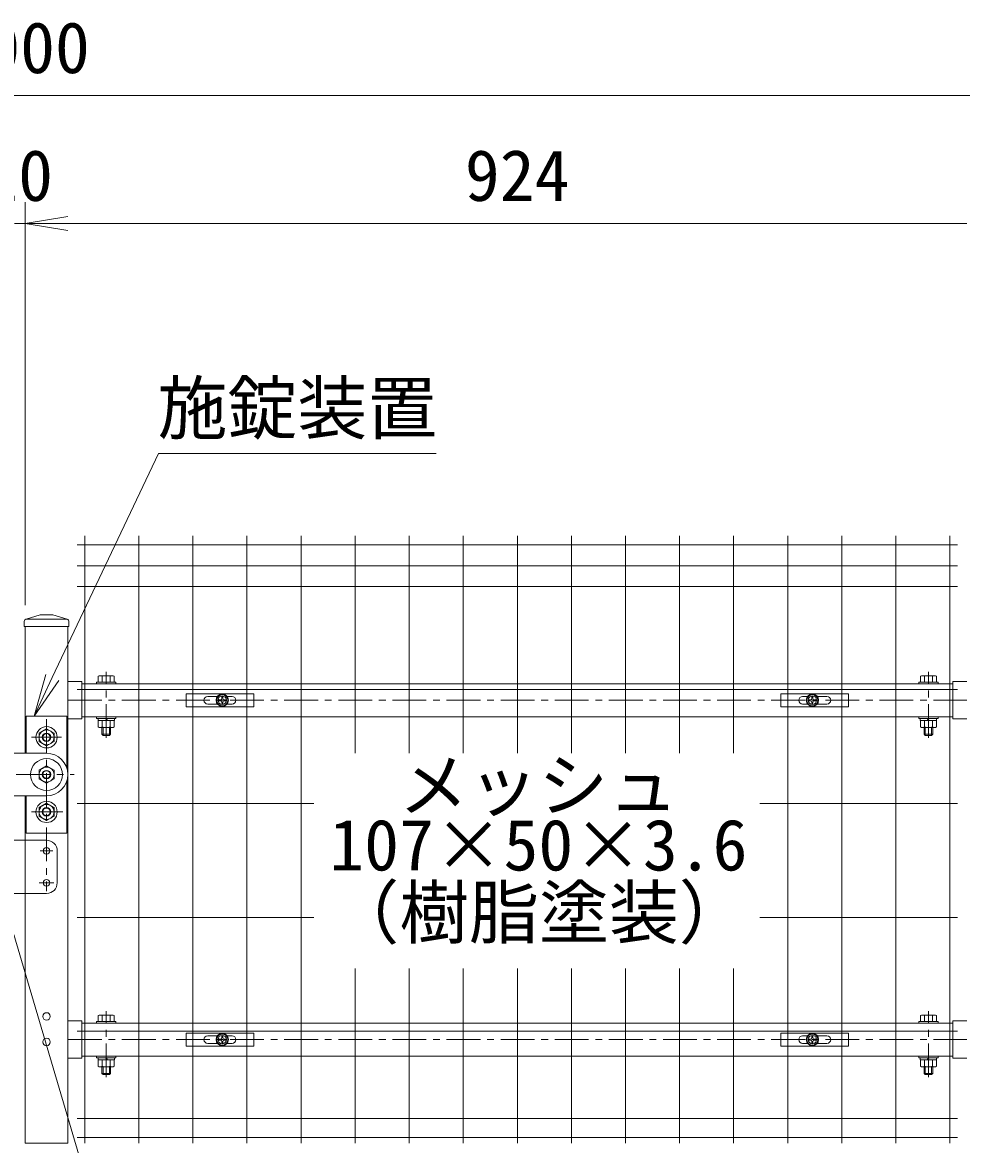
# Model space of a CAD drawing. Units: millimetres, scale not verified. Extents: x -4200 to 4200, y -2970 to 2970.
# Drawn here: x 1181 to 2062, y 76 to 1129 of the extents above; entities that cross this region are included whole.
import ezdxf
from ezdxf.enums import TextEntityAlignment as Align

# ---------------------------------------------------------------- set-up
doc = ezdxf.new("R2010")
doc.units = ezdxf.units.MM
doc.header["$LTSCALE"] = 20
doc.linetypes.add('USER1', pattern=[50.8, 31.75, -6.35, 6.35, -6.35])
for name, color, linetype, lineweight in [('0-0_D-STR-TXT', 7, 'Continuous', 9), ('0-1_D-STR-DIM', 7, 'Continuous', 9), ('0-2_0', 7, 'Continuous', 9), ('0-4_D-STR1', 1, 'Continuous', 18), ('0-5_D-BMK', 2, 'USER1', 13), ('0-8_D-STR3', 3, 'Continuous', 13), ('0-A_Defpoints', 6, 'Continuous', 18), ('0-B_D-STR2', 7, 'Continuous', 9)]:
    doc.layers.add(name, color=color, linetype=linetype, lineweight=lineweight)
doc.styles.add('ＭＳ ゴシック', font='')
doc.styles.get('ＭＳ ゴシック').set_extended_font_data('MS Gothic')

# ---------------------------------------------------------------- blocks, each defined once
blk = doc.blocks.new('_Open')
at = {"layer": '0-2_0'}
blk.add_line((-20, 3.33), (0, 0), dxfattribs=at)
blk.add_lwpolyline([(-20, -3.33), (0, 0), (-20, 0)], dxfattribs=at)
blk = doc.blocks.new('U6')
at = {"layer": '0-4_D-STR1'}
for p, q in [((18860, 10392), (18860, 10300)), ((18893.9, 10437.9), (19160, 10520)), ((19659.3, 10440), (18908, 10440)), ((19400, 10520), (19160, 10520)), ((19666.2, 10437.9), (19400, 10520)), ((19700, 10392), (19700, 10300)), ((19700, 10300), (18860, 10300)), ((18880, 10300), (18880, 7920)), ((19680, 10300), (19680, 600)), ((19680, 9265), (19940, 9265)), ((19940, 9265), (19940, 8565)), ((19940, 9225), (36300, 9225)), ((36560, 9265), (36300, 9265)), ((36300, 9265), (36300, 8565)), ((19680, 8565), (19940, 8565)), ((19940, 8605), (36300, 8605)), ((36560, 8565), (36300, 8565)), ((18880, 7120), (18880, 600)), ((19680, 2894), (19940, 2894)), ((19940, 2894), (19940, 2194)), ((19940, 2854), (36300, 2854)), ((36300, 2894), (36300, 2194)), ((36560, 2894), (36300, 2894)), ((19680, 2194), (19940, 2194)), ((19940, 2234), (36300, 2234)), ((36560, 2194), (36300, 2194)), ((18880, 600), (19680, 600))]:
    blk.add_line(p, q, dxfattribs=at)
for centre in [(19280, 2980), (19280, 2500)]:
    blk.add_circle(centre, 70, dxfattribs=at)
for centre, start, end in [((18908, 10392), 90, 180), ((19652, 10392), 0, 72.84994)]:
    blk.add_arc(centre, 48, start, end, dxfattribs=at)
at = {"layer": '0-5_D-BMK'}
for p, q in [((20400, 8208), (20400, 9449.8)), ((35840, 8208), (35840, 9449.8)), ((19680, 8915), (36560, 8915)), ((19280, 8560), (19280, 5333.4)), ((18997.6, 8220), (19562.5, 8220)), ((17694.1, 7520), (19796.1, 7520)), ((18997.6, 6820), (19562.5, 6820)), ((19020.6, 6820), (19585.5, 6820)), ((19159.8, 6088), (19400.2, 6088)), ((19142.3, 5488), (19417.7, 5488)), ((20400, 1837), (20400, 3078.8)), ((35840, 1837), (35840, 3078.8)), ((19680, 2544), (36560, 2544))]:
    blk.add_line(p, q, dxfattribs=at)
at = {"layer": '0-8_D-STR3'}
for p, q in [((20250, 9257), (20250, 9366)), ((20512.5, 9377.1), (20287.5, 9377.1)), ((20325, 9257), (20325, 9366)), ((20475, 9257), (20475, 9366)), ((20550, 9257), (20550, 9366)), ((35689.9, 9257), (35689.9, 9366)), ((35727.4, 9377.1), (35952.5, 9377.1)), ((35765, 9257), (35765, 9366)), ((35915, 9257), (35915, 9366)), ((35990, 9257), (35990, 9366)), ((20220, 9257), (20220, 9225)), ((20220, 9257), (20580, 9257)), ((20220, 9225), (20580, 9225)), ((20550, 9257), (20250, 9257)), ((20580, 9257), (20580, 9225)), ((35660, 9257), (35660, 9225)), ((36020, 9257), (35660, 9257)), ((36020, 9225), (35660, 9225)), ((35689.9, 9257), (35990, 9257)), ((36020, 9257), (36020, 9225)), ((19660, 8620), (18900, 8620)), ((18900, 8620), (18900, 7920)), ((19660, 7644.9), (19660, 8620)), ((20220, 8605), (20220, 8573)), ((20220, 8605), (20580, 8605)), ((20220, 8573), (20580, 8573)), ((20250, 8533), (20250, 8414)), ((20325, 8533), (20325, 8414)), ((20407.5, 8533), (20384.4, 8573)), ((20421.4, 8533), (20398.3, 8573)), ((20475, 8533), (20475, 8414)), ((20550, 8533), (20550, 8414)), ((20580, 8605), (20580, 8573)), ((35660, 8605), (35660, 8573)), ((36020, 8605), (35660, 8605)), ((36020, 8573), (35660, 8573)), ((35689.9, 8533), (35689.9, 8414)), ((35765, 8533), (35765, 8414)), ((35818.6, 8533), (35841.7, 8573)), ((35832.5, 8533), (35855.6, 8573)), ((35915, 8533), (35915, 8414)), ((35990, 8533), (35990, 8414)), ((36020, 8605), (36020, 8573)), ((19280, 8381.7), (19140, 8300.8)), ((19140, 8139.2), (19140, 8300.8)), ((19280, 8381.7), (19420, 8300.8)), ((19420, 8139.2), (19420, 8300.8)), ((20287.5, 8403), (20512.5, 8403)), ((20320, 8277), (20320, 8403)), ((20320, 8277), (20340, 8257)), ((20320, 8277), (20480, 8277)), ((20340, 8257), (20340, 8403)), ((20460, 8257), (20340, 8257)), ((20460, 8257), (20460, 8403)), ((20460, 8257), (20480, 8277)), ((20480, 8277), (20480, 8403)), ((35952.5, 8403), (35727.4, 8403)), ((35760, 8277), (35760, 8403)), ((35780, 8257), (35760, 8277)), ((35920, 8277), (35760, 8277)), ((35780, 8257), (35780, 8403)), ((35780, 8257), (35900, 8257)), ((35900, 8257), (35900, 8403)), ((35920, 8277), (35900, 8257)), ((35920, 8277), (35920, 8403)), ((19280, 8058.3), (19140, 8139.2)), ((19280, 8058.3), (19420, 8139.2)), ((18320, 7920), (19280, 7920)), ((19280, 7681.7), (19140, 7600.8)), ((19140, 7439.2), (19140, 7600.8)), ((19280, 7681.7), (19420, 7600.8)), ((19420, 7439.2), (19420, 7600.8)), ((19280, 7358.3), (19140, 7439.2)), ((19280, 7358.3), (19420, 7439.2)), ((19660, 7395.1), (19660, 6420)), ((18660, 7120), (19280, 7120)), ((18900, 6420), (18900, 7120)), ((19280, 6981.7), (19140, 6900.8)), ((19280, 6981.7), (19140, 6900.8)), ((19280, 6981.7), (19420, 6900.8)), ((19280, 6981.7), (19420, 6900.8)), ((19140, 6739.2), (19140, 6900.8)), ((19140, 6900.8), (19140, 6739.2)), ((19420, 6739.2), (19420, 6900.8)), ((19420, 6900.8), (19420, 6739.2)), ((19280, 6658.3), (19140, 6739.2)), ((19280, 6658.3), (19140, 6739.2)), ((19280, 6658.3), (19420, 6739.2)), ((19280, 6658.3), (19420, 6739.2)), ((19660, 6420), (18900, 6420)), ((18280, 6288), (19280, 6288)), ((19480, 6088), (19480, 5488)), ((18280, 5288), (19280, 5288)), ((20250, 2886), (20250, 2995)), ((20512.5, 3006.1), (20287.5, 3006.1)), ((20325, 2886), (20325, 2995)), ((20475, 2886), (20475, 2995)), ((20550, 2886), (20550, 2995)), ((35689.9, 2886), (35689.9, 2995)), ((35727.4, 3006.1), (35952.5, 3006.1)), ((35765, 2886), (35765, 2995)), ((35915, 2886), (35915, 2995)), ((35990, 2886), (35990, 2995)), ((20220, 2886), (20220, 2854)), ((20220, 2886), (20580, 2886)), ((20220, 2854), (20580, 2854)), ((20550, 2886), (20250, 2886)), ((20580, 2886), (20580, 2854)), ((35660, 2886), (35660, 2854)), ((36020, 2886), (35660, 2886)), ((36020, 2854), (35660, 2854)), ((35689.9, 2886), (35990, 2886)), ((36020, 2886), (36020, 2854)), ((20220, 2234), (20220, 2202)), ((20220, 2234), (20580, 2234)), ((20220, 2202), (20580, 2202)), ((20250, 2162), (20250, 2043)), ((20325, 2162), (20325, 2043)), ((20407.5, 2162), (20384.4, 2202)), ((20421.4, 2162), (20398.3, 2202)), ((20475, 2162), (20475, 2043)), ((20550, 2162), (20550, 2043)), ((20580, 2234), (20580, 2202)), ((35660, 2234), (35660, 2202)), ((36020, 2234), (35660, 2234)), ((36020, 2202), (35660, 2202)), ((35689.9, 2162), (35689.9, 2043)), ((35765, 2162), (35765, 2043)), ((35818.6, 2162), (35841.7, 2202)), ((35832.5, 2162), (35855.6, 2202)), ((35915, 2162), (35915, 2043)), ((35990, 2162), (35990, 2043)), ((36020, 2234), (36020, 2202)), ((20287.5, 2032), (20512.5, 2032)), ((20320, 1906), (20320, 2032)), ((20320, 1906), (20340, 1886)), ((20320, 1906), (20480, 1906)), ((20340, 1886), (20340, 2032)), ((20460, 1886), (20460, 2032)), ((20460, 1886), (20480, 1906)), ((20480, 1906), (20480, 2032)), ((35952.5, 2032), (35727.4, 2032)), ((35760, 1906), (35760, 2032)), ((35780, 1886), (35760, 1906)), ((35920, 1906), (35760, 1906)), ((35780, 1886), (35780, 2032)), ((35900, 1886), (35900, 2032)), ((35920, 1906), (35900, 1886)), ((35920, 1906), (35920, 2032)), ((20460, 1886), (20340, 1886)), ((35780, 1886), (35900, 1886))]:
    blk.add_line(p, q, dxfattribs=at)
for points in [[(20554, 8533), (20246, 8533), (20246, 8573)], [(20554, 8533), (20554, 8573), (20246, 8573)], [(35686, 8533), (35994, 8533), (35994, 8573)], [(35686, 8533), (35686, 8573), (35994, 8573)], [(20554, 2162), (20246, 2162), (20246, 2202)], [(20554, 2162), (20554, 2202), (20246, 2202)], [(35686, 2162), (35994, 2162), (35994, 2202)], [(35686, 2162), (35686, 2202), (35994, 2202)]]:
    blk.add_lwpolyline(points, dxfattribs=at)
for centre, radius in [((19280, 8220), 200), ((19280, 8220), 140), ((19280, 8220), 80), ((19280, 8220), 70), ((19280, 7520), 300), ((19280, 7520), 140), ((19280, 7520), 80), ((19280, 7520), 70), ((19280, 6820), 200), ((19280, 6820), 200), ((19280, 6820), 140), ((19280, 6820), 140), ((19280, 6820), 80), ((19280, 6820), 80), ((19280, 6820), 70), ((19280, 6820), 70), ((19280, 6088), 60), ((19280, 5488), 60)]:
    blk.add_circle(centre, radius, dxfattribs=at)
for centre, radius, start, end in [((20287.5, 9308), 69.1, 57.13278, 122.86722), ((20400, 9117.2), 259.8, 73.22135, 106.77865), ((20512.5, 9308), 69.1, 57.13278, 122.86722), ((35727.4, 9308), 69.1, 57.13278, 122.86722), ((35840, 9117.2), 259.8, 73.22135, 106.77865), ((35952.5, 9308), 69.1, 57.13278, 122.86722), ((20287.5, 8472.1), 69.1, 237.13278, 302.86722), ((20400, 8662.8), 259.8, 253.22135, 286.77865), ((20512.5, 8472.1), 69.1, 237.13278, 302.86722), ((35727.4, 8472.1), 69.1, 237.13278, 302.86722), ((35840, 8662.8), 259.8, 253.22135, 286.77865), ((35952.5, 8472.1), 69.1, 237.13278, 302.86722), ((19280, 7520), 400, 270, 89.99983), ((19280, 6088), 200, 359.99999, 90), ((19280, 5488), 200, 270, 0), ((20287.5, 2937), 69.1, 57.13278, 122.86722), ((20400, 2746.2), 259.8, 73.22135, 106.77865), ((20512.5, 2937), 69.1, 57.13278, 122.86722), ((35727.4, 2937), 69.1, 57.13278, 122.86722), ((35840, 2746.2), 259.8, 73.22135, 106.77865), ((35952.5, 2937), 69.1, 57.13278, 122.86722), ((20287.5, 2101.1), 69.1, 237.13278, 302.86722), ((20400, 2291.8), 259.8, 253.22135, 286.77865), ((20512.5, 2101.1), 69.1, 237.13278, 302.86722), ((35727.4, 2101.1), 69.1, 237.13278, 302.86722), ((35840, 2291.8), 259.8, 253.22135, 286.77865), ((35952.5, 2101.1), 69.1, 237.13278, 302.86722)]:
    blk.add_arc(centre, radius, start, end, dxfattribs=at)
at = {"layer": '0-A_Defpoints'}
for centre in [(22580, 8915), (33660, 8915), (22580, 2544), (33660, 2544)]:
    blk.add_circle(centre, 80, dxfattribs=at)
blk = doc.blocks.new('A$C1aa64d16')
at = {"layer": '0-8_D-STR3'}
for p, q in [((-679.7, 120), (590.3, 120)), ((-679.7, -120), (-679.7, 120)), ((-274.7, 70), (-91.2, 70)), ((-37.1, 8.4), (-63, 7.9)), ((-63, 7.9), (-63, -7.9)), ((-7.9, 63), (-8.4, 37.1)), ((-7.9, 63), (7.9, 63)), ((7.9, 63), (8.4, 37.1)), ((37.1, 8.4), (63, 7.9)), ((63, 7.9), (63, -7.9)), ((91.2, 70), (185.3, 70)), ((-274.7, -70), (-91.2, -70)), ((-37.1, -8.4), (-63, -7.9)), ((-7.9, -63), (-8.4, -37.1)), ((37.1, -8.4), (63, -7.9)), ((91.2, -70), (185.3, -70))]:
    blk.add_line(p, q, dxfattribs=at)
for points in [[(-679.7, -120), (590.3, -120), (590.3, 120)], [(-7.9, -63), (7.9, -63), (8.4, -37.1)]]:
    blk.add_lwpolyline(points, dxfattribs=at)
for radius in [115, 105]:
    blk.add_circle((0, 0), radius, dxfattribs=at)
for centre, radius, start, end in [((-274.7, 0), 70, 90, 270), ((-38.1, 38.1), 29.8, 270, 0), ((38.1, 38.1), 29.8, 180, 270), ((185.3, 0), 70, 270, 90), ((-38.1, -38.1), 29.8, 0, 90), ((38.1, -38.1), 29.8, 90, 180)]:
    blk.add_arc(centre, radius, start, end, dxfattribs=at)
blk = doc.blocks.new('A$Cf29bf4b8')
at = {"layer": '0-8_D-STR3'}
for p, q in [((-590.3, 120), (679.7, 120)), ((-590.3, -120), (-590.3, 120)), ((-185.3, 70), (-91.2, 70)), ((-37.1, 8.4), (-63, 7.9)), ((-63, 7.9), (-63, -7.9)), ((-7.9, 63), (-8.4, 37.1)), ((-7.9, 63), (7.9, 63)), ((7.9, 63), (8.4, 37.1)), ((37.1, 8.4), (63, 7.9)), ((63, 7.9), (63, -7.9)), ((91.2, 70), (274.7, 70)), ((-185.3, -70), (-91.2, -70)), ((-37.1, -8.4), (-63, -7.9)), ((-7.9, -63), (-8.4, -37.1)), ((37.1, -8.4), (63, -7.9)), ((91.2, -70), (274.7, -70))]:
    blk.add_line(p, q, dxfattribs=at)
for points in [[(-590.3, -120), (679.7, -120), (679.7, 120)], [(-7.9, -63), (7.9, -63), (8.4, -37.1)]]:
    blk.add_lwpolyline(points, dxfattribs=at)
for radius in [115, 105]:
    blk.add_circle((0, 0), radius, dxfattribs=at)
for centre, radius, start, end in [((-185.3, 0), 70, 90, 270), ((-38.1, 38.1), 29.8, 270, 0), ((38.1, 38.1), 29.8, 180, 270), ((274.7, 0), 70, 270, 90), ((-38.1, -38.1), 29.8, 0, 90), ((38.1, -38.1), 29.8, 90, 180)]:
    blk.add_arc(centre, radius, start, end, dxfattribs=at)

msp = doc.modelspace()

# ---------------------------------------------------------------- linework, layer by layer
at = {"layer": '0-0_D-STR-TXT'}
for points in [[(1569.17, 724.36), (1308.28, 724.36), (1208.6, 514.2)], [(1474.96, -78.14), (1275.96, -78.14), (1172.57, 273.09)]]:
    msp.add_lwpolyline(points, dxfattribs=at)
at = {"layer": '0-1_D-STR-DIM'}
for p, q in [((2138.26, 1060.44), (218.26, 1060.44)), ((1183.26, 582.06), (1183.26, 960.44)), ((1183.26, 582.06), (1183.26, 960.44)), ((1173.26, 940.44), (1183.26, 940.44)), ((1223.26, 940.44), (2067.26, 940.44)), ((1223.26, 940.44), (1263.26, 940.44)), ((2067.26, 940.44), (2027.26, 940.44))]:
    msp.add_line(p, q, dxfattribs=at)
at = {"layer": '0-B_D-STR2'}
for p, q in [((1239.1, 647.06), (1239.1, 77.06)), ((1289.87, 647.06), (1289.87, 77.06)), ((1340.64, 647.06), (1340.64, 77.06)), ((1391.41, 647.06), (1391.41, 77.06)), ((1442.18, 647.06), (1442.18, 77.06)), ((1492.95, 647.06), (1492.95, 443.07)), ((1543.72, 647.06), (1543.72, 443.07)), ((1594.49, 647.06), (1594.49, 443.07)), ((1645.26, 647.06), (1645.26, 443.07)), ((1696.03, 647.06), (1696.03, 443.07)), ((1746.8, 647.06), (1746.8, 443.07)), ((1797.57, 647.06), (1797.57, 443.07)), ((1848.34, 647.06), (1848.34, 443.07)), ((1899.11, 647.06), (1899.11, 77.06)), ((1949.88, 647.06), (1949.88, 77.06)), ((2000.65, 647.06), (2000.65, 77.06)), ((2051.42, 647.06), (2051.42, 77.06)), ((1232.1, 638.64), (2058.42, 638.64)), ((1232.1, 619.06), (2058.42, 619.06)), ((1232.1, 599.49), (2058.42, 599.49)), ((1232.1, 503.06), (2058.42, 503.06)), ((1232.1, 396.06), (1454.32, 396.06)), ((1873, 396.06), (2058.42, 396.06)), ((1232.1, 289.06), (1454.32, 289.06)), ((1873, 289.06), (2058.42, 289.06)), ((1492.95, 240.93), (1492.95, 77.06)), ((1543.72, 240.93), (1543.72, 77.06)), ((1594.49, 240.93), (1594.49, 77.06)), ((1645.26, 240.93), (1645.26, 77.06)), ((1696.03, 240.93), (1696.03, 77.06)), ((1746.8, 240.93), (1746.8, 77.06)), ((1797.57, 240.93), (1797.57, 77.06)), ((1848.34, 240.93), (1848.34, 77.06)), ((1232.1, 182.06), (2058.42, 182.06)), ((1232.1, 100.06), (2058.42, 100.06)), ((1232.1, 82.46), (2058.42, 82.46))]:
    msp.add_line(p, q, dxfattribs=at)

# ---------------------------------------------------------------- block references
at = {"layer": '0-0_D-STR-TXT', "xscale": 2, "yscale": 2, "rotation": 244.6234}
msp.add_blockref('_Open', (1191.46, 478.06), dxfattribs=at)
at = {"layer": '0-1_D-STR-DIM', "xscale": 2, "yscale": 2, "rotation": 180}
msp.add_blockref('_Open', (1183.26, 940.44), dxfattribs=at)
msp.add_blockref('_Open', (1183.26, 940.44), dxfattribs=at)
at = {"layer": '0-1_D-STR-DIM', "xscale": 0.05, "yscale": 0.05}
for name, p in [('U6', (239.25, 47.06)), ('A$C1aa64d16', (1368.25, 492.81)), ('A$Cf29bf4b8', (1922.25, 492.81)), ('A$C1aa64d16', (1368.25, 174.26)), ('A$Cf29bf4b8', (1922.25, 174.26))]:
    msp.add_blockref(name, p, dxfattribs=at)

# ---------------------------------------------------------------- texts
at = {"layer": '0-0_D-STR-TXT', "style": 'ＭＳ ゴシック'}
for s, p in [('施錠装置', (1307.48, 728.74)), ('メッシュ', (1533.71, 374.63)), ('107×50×3.6', (1468.73, 318.62)), ('（樹脂塗装）', (1468.83, 255.18))]:
    msp.add_text(s, height=48.09, dxfattribs=at).set_placement(p, align=Align.BOTTOM_LEFT)
at = {"layer": '0-1_D-STR-DIM', "style": 'ＭＳ ゴシック'}
for s, p in [('2000', (1113.01, 1067.18)), ('10', (1143.86, 947.18)), ('924', (1596.01, 947.18))]:
    msp.add_text(s, height=48.09, dxfattribs=at).set_placement(p, align=Align.BOTTOM_LEFT)

doc.saveas('drawing.dxf')
